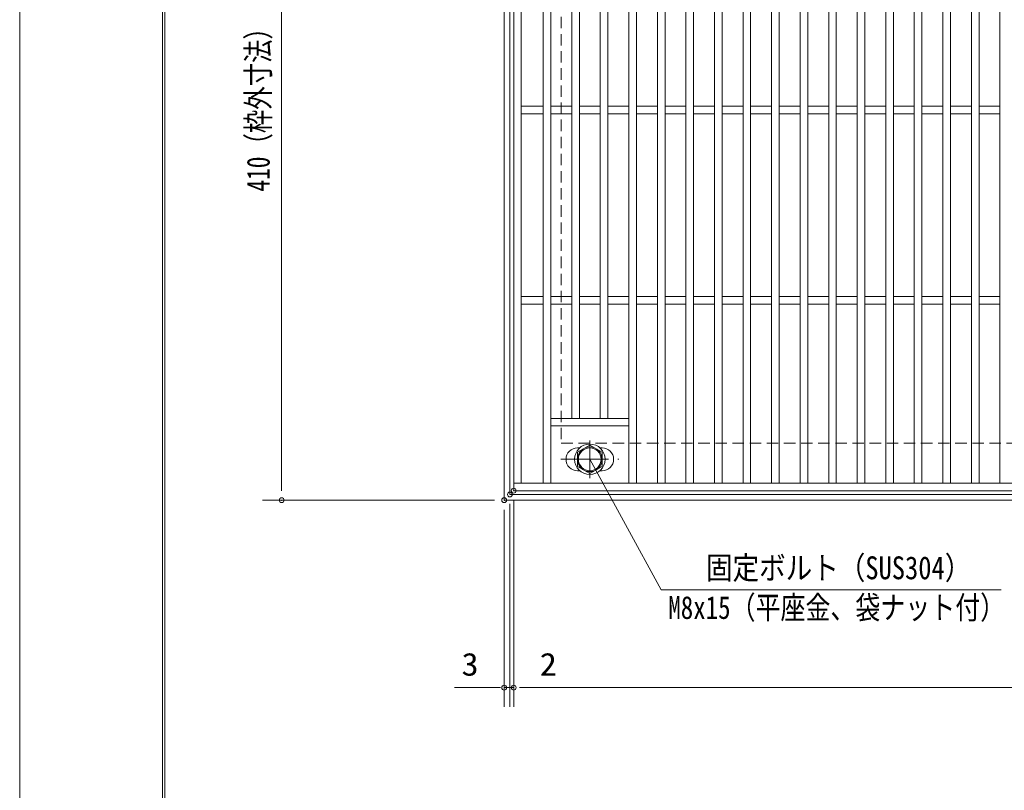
# Model space of a CAD drawing. Units: millimetres, scale not verified. Extents: x -1050 to 1050, y -742 to 742.
# Drawn here: x -1050 to -533, y 0 to 405 of the extents above; entities that cross this region are included whole.
import ezdxf
from ezdxf.enums import TextEntityAlignment as Align

# ---------------------------------------------------------------- set-up
doc = ezdxf.new("R2010")
doc.units = ezdxf.units.MM
doc.header["$LTSCALE"] = 5
doc.header["$PDMODE"] = 32
doc.header["$PDSIZE"] = 2.5
doc.linetypes.add('CHAIN1', pattern=[8, 5, -1, 1, -1])
doc.linetypes.add('DASHED1', pattern=[1.8, 1.2, -0.6])
for name, color, linetype, lineweight in [('0-0_7-図\u3000枠', 4, 'Continuous', 9), ('0-1_寸法注釈', 2, 'Continuous', 9), ('0-3_DEFPOINTS', 134, 'Continuous', 9), ('0-4_蓋', 5, 'Continuous', 9), ('0-7_中心線', 6, 'CHAIN1', 9), ('0-8_枠', 7, 'Continuous', 9), ('0-9_溝開口', 4, 'DASHED1', 9), ('0-B_締付部品', 7, 'Continuous', 9)]:
    doc.layers.add(name, color=color, linetype=linetype, lineweight=lineweight)
doc.styles.add('ＭＳ ゴシック', font='')
doc.styles.get('ＭＳ ゴシック').set_extended_font_data('MS Gothic')

msp = doc.modelspace()

# ---------------------------------------------------------------- linework, layer by layer
at = {"layer": '0-0_7-図\u3000枠'}
for p, q in [((-975, -692.5), (-975, 692.5)), ((-973.75, -691.25), (-973.75, 691.25))]:
    msp.add_line(p, q, dxfattribs=at)
at = {"layer": '0-1_寸法注釈'}
for p, q in [((-912.363, 557.475), (-912.363, 157.475)), ((-800.45, 152.475), (-922.363, 152.475)), ((-792.45, 150.475), (-792.45, 43.953)), ((-792.45, 150.475), (-792.45, 43.953)), ((-790.45, 152.475), (-790.45, 43.953)), ((-790.45, 152.475), (-790.45, 43.953)), ((-795.45, 147.475), (-795.45, 43.953)), ((-800.45, 53.953), (-821.563, 53.953)), ((-797.45, 53.953), (-802.45, 53.953)), ((-792.45, 53.953), (-795.45, 53.953)), ((-792.45, 53.953), (-790.45, 53.953)), ((-787.45, 53.953), (-782.45, 53.953)), ((-785.45, 53.953), (199.55, 53.953)), ((-785.45, 53.953), (-764.337, 53.953))]:
    msp.add_line(p, q, dxfattribs=at)
msp.add_lwpolyline([(-534.4, 105.436), (-713.031, 105.436), (-750.45, 173.972)], dxfattribs=at)
at = {"layer": '0-3_DEFPOINTS'}
msp.add_lwpolyline([(-1050, -742.5), (-1050, 742.5), (1050, 742.5), (1050, -742.5)], close=True, dxfattribs=at)
for p in [(-792.45, 155.475), (-790.45, 157.475), (-912.363, 152.475), (-795.45, 152.475), (-795.45, 152.475), (-795.45, 53.953), (-790.45, 53.953)]:
    msp.add_point(p, dxfattribs=at)
at = {"layer": '0-4_蓋'}
for p, q in [((-790.45, 157.475), (-790.45, 557.475)), ((-786.45, 161.475), (-786.45, 553.475)), ((-774.95, 553.475), (-774.95, 161.475)), ((-770.95, 553.475), (-770.95, 161.475)), ((-729.95, 553.475), (-729.95, 161.475)), ((-725.95, 553.475), (-725.95, 161.475)), ((-714.95, 553.475), (-714.95, 161.475)), ((-710.95, 553.475), (-710.95, 161.475)), ((-699.95, 553.475), (-699.95, 161.475)), ((-695.95, 553.475), (-695.95, 161.475)), ((-684.95, 553.475), (-684.95, 161.475)), ((-680.95, 553.475), (-680.95, 161.475)), ((-669.95, 553.475), (-669.95, 161.475)), ((-665.95, 553.475), (-665.95, 161.475)), ((-654.95, 553.475), (-654.95, 161.475)), ((-650.95, 553.475), (-650.95, 161.475)), ((-639.95, 553.475), (-639.95, 161.475)), ((-635.95, 553.475), (-635.95, 161.475)), ((-624.95, 553.475), (-624.95, 161.475)), ((-620.95, 553.475), (-620.95, 161.475)), ((-609.95, 553.475), (-609.95, 161.475)), ((-605.95, 553.475), (-605.95, 161.475)), ((-594.95, 553.475), (-594.95, 161.475)), ((-590.95, 553.475), (-590.95, 161.475)), ((-579.95, 553.475), (-579.95, 161.475)), ((-575.95, 553.475), (-575.95, 161.475)), ((-564.95, 553.475), (-564.95, 161.475)), ((-560.95, 553.475), (-560.95, 161.475)), ((-549.95, 553.475), (-549.95, 161.475)), ((-545.95, 553.475), (-545.95, 161.475)), ((-534.95, 553.475), (-534.95, 161.475)), ((-759.95, 519.475), (-759.95, 195.475)), ((-755.95, 519.475), (-755.95, 195.475)), ((-744.95, 519.475), (-744.95, 195.475)), ((-740.95, 519.475), (-740.95, 195.475)), ((-774.95, 359.475), (-786.45, 359.475)), ((-759.95, 359.475), (-770.95, 359.475)), ((-744.95, 359.475), (-755.95, 359.475)), ((-729.95, 359.475), (-740.95, 359.475)), ((-714.95, 359.475), (-725.95, 359.475)), ((-699.95, 359.475), (-710.95, 359.475)), ((-684.95, 359.475), (-695.95, 359.475)), ((-669.95, 359.475), (-680.95, 359.475)), ((-654.95, 359.475), (-665.95, 359.475)), ((-639.95, 359.475), (-650.95, 359.475)), ((-624.95, 359.475), (-635.95, 359.475)), ((-609.95, 359.475), (-620.95, 359.475)), ((-594.95, 359.475), (-605.95, 359.475)), ((-579.95, 359.475), (-590.95, 359.475)), ((-564.95, 359.475), (-575.95, 359.475)), ((-549.95, 359.475), (-560.95, 359.475)), ((-534.95, 359.475), (-545.95, 359.475)), ((-774.95, 355.475), (-786.45, 355.475)), ((-759.95, 355.475), (-770.95, 355.475)), ((-744.95, 355.475), (-755.95, 355.475)), ((-729.95, 355.475), (-740.95, 355.475)), ((-714.95, 355.475), (-725.95, 355.475)), ((-699.95, 355.475), (-710.95, 355.475)), ((-684.95, 355.475), (-695.95, 355.475)), ((-669.95, 355.475), (-680.95, 355.475)), ((-654.95, 355.475), (-665.95, 355.475)), ((-639.95, 355.475), (-650.95, 355.475)), ((-624.95, 355.475), (-635.95, 355.475)), ((-609.95, 355.475), (-620.95, 355.475)), ((-594.95, 355.475), (-605.95, 355.475)), ((-579.95, 355.475), (-590.95, 355.475)), ((-564.95, 355.475), (-575.95, 355.475)), ((-549.95, 355.475), (-560.95, 355.475)), ((-534.95, 355.475), (-545.95, 355.475)), ((-774.95, 259.475), (-786.45, 259.475)), ((-759.95, 259.475), (-770.95, 259.475)), ((-744.95, 259.475), (-755.95, 259.475)), ((-729.95, 259.475), (-740.95, 259.475)), ((-714.95, 259.475), (-725.95, 259.475)), ((-699.95, 259.475), (-710.95, 259.475)), ((-684.95, 259.475), (-695.95, 259.475)), ((-669.95, 259.475), (-680.95, 259.475)), ((-654.95, 259.475), (-665.95, 259.475)), ((-639.95, 259.475), (-650.95, 259.475)), ((-624.95, 259.475), (-635.95, 259.475)), ((-609.95, 259.475), (-620.95, 259.475)), ((-594.95, 259.475), (-605.95, 259.475)), ((-579.95, 259.475), (-590.95, 259.475)), ((-564.95, 259.475), (-575.95, 259.475)), ((-549.95, 259.475), (-560.95, 259.475)), ((-534.95, 259.475), (-545.95, 259.475)), ((-774.95, 255.475), (-786.45, 255.475)), ((-759.95, 255.475), (-770.95, 255.475)), ((-744.95, 255.475), (-755.95, 255.475)), ((-729.95, 255.475), (-740.95, 255.475)), ((-714.95, 255.475), (-725.95, 255.475)), ((-699.95, 255.475), (-710.95, 255.475)), ((-684.95, 255.475), (-695.95, 255.475)), ((-669.95, 255.475), (-680.95, 255.475)), ((-654.95, 255.475), (-665.95, 255.475)), ((-639.95, 255.475), (-650.95, 255.475)), ((-624.95, 255.475), (-635.95, 255.475)), ((-609.95, 255.475), (-620.95, 255.475)), ((-594.95, 255.475), (-605.95, 255.475)), ((-579.95, 255.475), (-590.95, 255.475)), ((-564.95, 255.475), (-575.95, 255.475)), ((-549.95, 255.475), (-560.95, 255.475)), ((-534.95, 255.475), (-545.95, 255.475)), ((-729.95, 195.475), (-770.95, 195.475)), ((-729.95, 191.475), (-770.95, 191.475)), ((-756.95, 179.972), (-755.745, 179.972)), ((-745.155, 179.972), (-743.95, 179.972)), ((-756.95, 167.972), (-755.738, 167.972)), ((-745.162, 167.972), (-743.95, 167.972)), ((-790.45, 161.475), (204.55, 161.475)), ((-790.45, 157.475), (204.55, 157.475))]:
    msp.add_line(p, q, dxfattribs=at)
for centre, start, end in [((-756.95, 173.972), 90, 270), ((-743.95, 173.972), 270, 90)]:
    msp.add_arc(centre, 6, start, end, dxfattribs=at)
at = {"layer": '0-4_蓋', "color": 7}
msp.add_point((-790.45, 157.475), dxfattribs=at)
at = {"layer": '0-7_中心線'}
for p, q in [((-750.45, 164.079), (-750.45, 183.865)), ((-765.696, 173.972), (-735.204, 173.972))]:
    msp.add_line(p, q, dxfattribs=at)
at = {"layer": '0-8_枠'}
for p, q in [((-795.45, 562.475), (-795.45, 152.475)), ((-792.45, 559.475), (-792.45, 155.475)), ((-792.45, 155.475), (411.386, 155.475)), ((-795.45, 152.475), (409.55, 152.475))]:
    msp.add_line(p, q, dxfattribs=at)
at = {"layer": '0-9_溝開口'}
for p, q in [((-765.45, 532.475), (-765.45, 182.475)), ((-765.45, 182.475), (204.55, 182.475))]:
    msp.add_line(p, q, dxfattribs=at)
at = {"layer": '0-B_締付部品'}
for p, q in [((-750.45, 181.478), (-756.95, 177.725)), ((-743.95, 177.725), (-750.45, 181.478)), ((-756.95, 177.725), (-756.95, 170.219)), ((-743.95, 170.219), (-743.95, 177.725)), ((-756.95, 170.219), (-750.45, 166.467)), ((-750.45, 166.467), (-743.95, 170.219))]:
    msp.add_line(p, q, dxfattribs=at)
for centre, radius in [((-750.45, 173.975), 8), ((-750.45, 173.972), 6.5), ((-750.45, 173.972), 5.993)]:
    msp.add_circle(centre, radius, dxfattribs=at)

# ---------------------------------------------------------------- texts
at = {"layer": '0-1_寸法注釈', "color": 7, "style": 'ＭＳ ゴシック', "width": 0.75}
msp.add_text('410（枠外寸法）', height=12.02, rotation=90, dxfattribs=at).set_placement((-915.05, 314.682), align=Align.BOTTOM_LEFT)
at = {"layer": '0-1_寸法注釈', "color": 7, "style": 'ＭＳ ゴシック'}
for s, height, width, p in [('固定ボルト（SUS304）', 12.03, 0.85, (-689.38, 107.308)), ('M8x15（平座金、袋ナット付）', 12.02, 0.8, (-709.201, 86.457)), ('3', 12.02, 1.1, (-817.873, 56.64)), ('2', 12.02, 1.1, (-776.76, 56.64))]:
    msp.add_text(s, height=height, dxfattribs=dict(at, width=width)).set_placement(p, align=Align.BOTTOM_LEFT)

doc.saveas('drawing.dxf')
